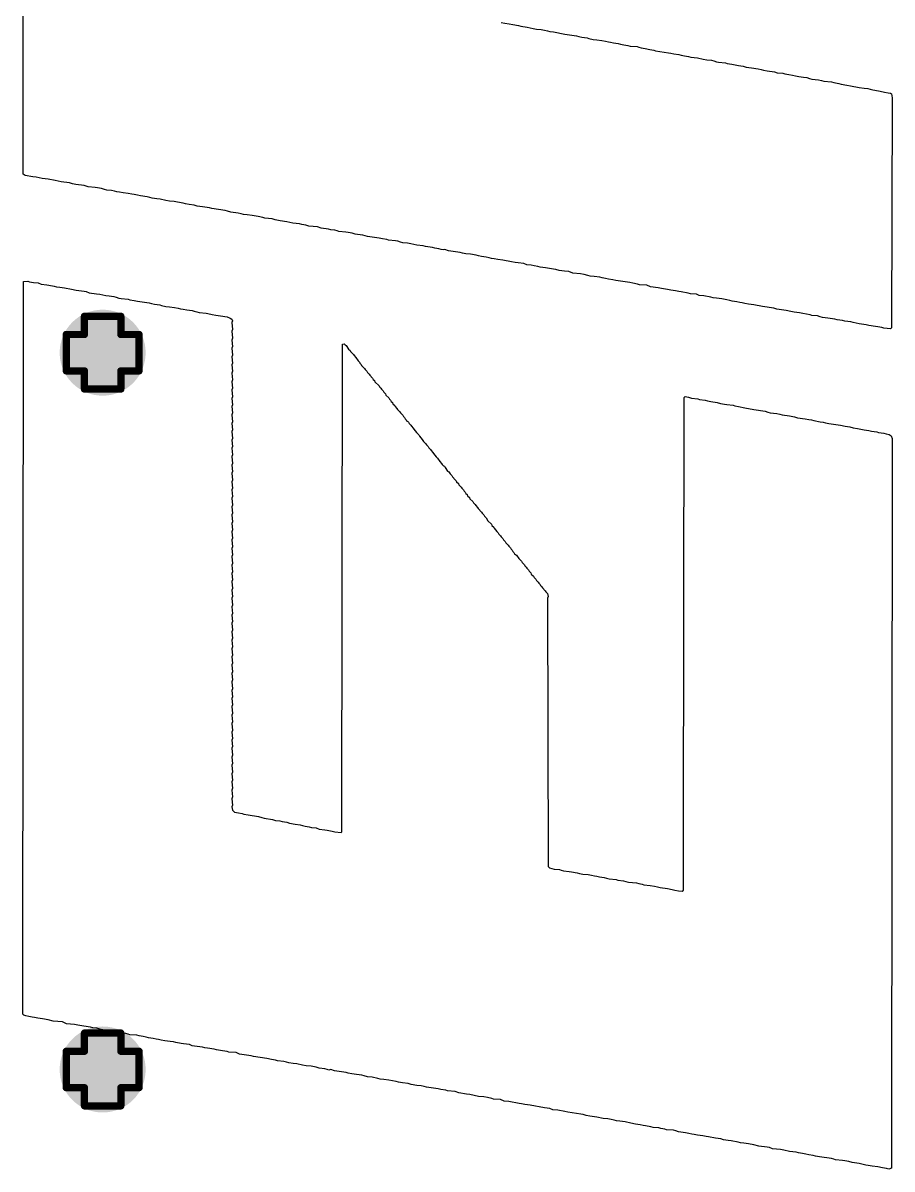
# Model space of a CAD drawing. Header units: inches. Extents: x -0.1 to 10.2, y 0 to 6.5.
# Drawn here: x 0.482 to 0.7208, y 0.4648 to 0.7795 of the extents above; entities that cross this region are included whole.
import ezdxf

# ---------------------------------------------------------------- set-up
doc = ezdxf.new("R2010")
doc.units = ezdxf.units.IN
doc.header["$MEASUREMENT"] = 0
for name, color, linetype in [('Bottom Layer', 5, 'Continuous'), ('Drill Drawing', 1, 'Continuous'), ('Top Layer', 1, 'Continuous'), ('Top Overlay', 2, 'Continuous'), ('Via Holes', 16, 'Continuous')]:
    doc.layers.add(name, color=color, linetype=linetype)

msp = doc.modelspace()

# ---------------------------------------------------------------- hatches: boundary and pattern name
at = {"layer": 'Bottom Layer'}
h = msp.add_hatch(color=5, dxfattribs=at)
edge = h.paths.add_edge_path()
edge.add_arc((0.50394, 0.68898), 0.01181, 0, 360)
h = msp.add_hatch(color=5, dxfattribs=at)
edge = h.paths.add_edge_path()
edge.add_arc((0.50394, 0.49213), 0.01181, 0, 360)
at = {"layer": 'Top Layer'}
h = msp.add_hatch(color=1, dxfattribs=at)
edge = h.paths.add_edge_path()
edge.add_arc((0.50394, 0.68898), 0.01181, 0, 360)
h = msp.add_hatch(color=1, dxfattribs=at)
edge = h.paths.add_edge_path()
edge.add_arc((0.50394, 0.49213), 0.01181, 0, 360)
at = {"layer": 'Via Holes'}
h = msp.add_hatch(color=7, dxfattribs=at)
edge = h.paths.add_edge_path()
edge.add_arc((0.50394, 0.68898), 0.00591, 0, 360)
h = msp.add_hatch(color=7, dxfattribs=at)
edge = h.paths.add_edge_path()
edge.add_arc((0.50394, 0.49213), 0.00591, 0, 360)

# ---------------------------------------------------------------- linework, layer by layer
at = {"layer": 'Drill Drawing'}
for points in [[(0.49894, 0.69398, 0.002, 0.002, 0), (0.49894, 0.69898, 0.002, 0.002, 0)], [(0.49894, 0.69898, 0.002, 0.002, 0), (0.50894, 0.69898, 0.002, 0.002, 0)], [(0.50894, 0.69398, 0.002, 0.002, 0), (0.50894, 0.69898, 0.002, 0.002, 0)], [(0.49394, 0.68398, 0.002, 0.002, 0), (0.49394, 0.69398, 0.002, 0.002, 0)], [(0.49394, 0.69398, 0.002, 0.002, 0), (0.49894, 0.69398, 0.002, 0.002, 0)], [(0.50894, 0.69398, 0.002, 0.002, 0), (0.51394, 0.69398, 0.002, 0.002, 0)], [(0.51394, 0.68398, 0.002, 0.002, 0), (0.51394, 0.69398, 0.002, 0.002, 0)], [(0.49394, 0.68398, 0.002, 0.002, 0), (0.49894, 0.68398, 0.002, 0.002, 0)], [(0.49894, 0.67898, 0.002, 0.002, 0), (0.49894, 0.68398, 0.002, 0.002, 0)], [(0.50894, 0.68398, 0.002, 0.002, 0), (0.51394, 0.68398, 0.002, 0.002, 0)], [(0.50894, 0.67898, 0.002, 0.002, 0), (0.50894, 0.68398, 0.002, 0.002, 0)], [(0.49894, 0.67898, 0.002, 0.002, 0), (0.50894, 0.67898, 0.002, 0.002, 0)], [(0.49894, 0.49713, 0.002, 0.002, 0), (0.49894, 0.50213, 0.002, 0.002, 0)], [(0.49894, 0.50213, 0.002, 0.002, 0), (0.50894, 0.50213, 0.002, 0.002, 0)], [(0.50894, 0.49713, 0.002, 0.002, 0), (0.50894, 0.50213, 0.002, 0.002, 0)], [(0.49394, 0.48713, 0.002, 0.002, 0), (0.49394, 0.49713, 0.002, 0.002, 0)], [(0.49394, 0.49713, 0.002, 0.002, 0), (0.49894, 0.49713, 0.002, 0.002, 0)], [(0.50894, 0.49713, 0.002, 0.002, 0), (0.51394, 0.49713, 0.002, 0.002, 0)], [(0.51394, 0.48713, 0.002, 0.002, 0), (0.51394, 0.49713, 0.002, 0.002, 0)], [(0.49394, 0.48713, 0.002, 0.002, 0), (0.49894, 0.48713, 0.002, 0.002, 0)], [(0.49894, 0.48213, 0.002, 0.002, 0), (0.49894, 0.48713, 0.002, 0.002, 0)], [(0.50894, 0.48713, 0.002, 0.002, 0), (0.51394, 0.48713, 0.002, 0.002, 0)], [(0.50894, 0.48213, 0.002, 0.002, 0), (0.50894, 0.48713, 0.002, 0.002, 0)], [(0.49894, 0.48213, 0.002, 0.002, 0), (0.50894, 0.48213, 0.002, 0.002, 0)]]:
    msp.add_lwpolyline(points, format="xyseb", dxfattribs=at)
for points in [[(0.49844, 0.69898, 0.001, 0.001, 1), (0.49944, 0.69898, 0.001, 0.001, 1)], [(0.49844, 0.69898, 0.001, 0.001, 1), (0.49944, 0.69898, 0.001, 0.001, 1)], [(0.50844, 0.69898, 0.001, 0.001, 1), (0.50944, 0.69898, 0.001, 0.001, 1)], [(0.50844, 0.69898, 0.001, 0.001, 1), (0.50944, 0.69898, 0.001, 0.001, 1)], [(0.49344, 0.69398, 0.001, 0.001, 1), (0.49444, 0.69398, 0.001, 0.001, 1)], [(0.49344, 0.69398, 0.001, 0.001, 1), (0.49444, 0.69398, 0.001, 0.001, 1)], [(0.49844, 0.69398, 0.001, 0.001, 1), (0.49944, 0.69398, 0.001, 0.001, 1)], [(0.49844, 0.69398, 0.001, 0.001, 1), (0.49944, 0.69398, 0.001, 0.001, 1)], [(0.50844, 0.69398, 0.001, 0.001, 1), (0.50944, 0.69398, 0.001, 0.001, 1)], [(0.50844, 0.69398, 0.001, 0.001, 1), (0.50944, 0.69398, 0.001, 0.001, 1)], [(0.51344, 0.69398, 0.001, 0.001, 1), (0.51444, 0.69398, 0.001, 0.001, 1)], [(0.51344, 0.69398, 0.001, 0.001, 1), (0.51444, 0.69398, 0.001, 0.001, 1)], [(0.49344, 0.68398, 0.001, 0.001, 1), (0.49444, 0.68398, 0.001, 0.001, 1)], [(0.49344, 0.68398, 0.001, 0.001, 1), (0.49444, 0.68398, 0.001, 0.001, 1)], [(0.49844, 0.68398, 0.001, 0.001, 1), (0.49944, 0.68398, 0.001, 0.001, 1)], [(0.49844, 0.68398, 0.001, 0.001, 1), (0.49944, 0.68398, 0.001, 0.001, 1)], [(0.50844, 0.68398, 0.001, 0.001, 1), (0.50944, 0.68398, 0.001, 0.001, 1)], [(0.50844, 0.68398, 0.001, 0.001, 1), (0.50944, 0.68398, 0.001, 0.001, 1)], [(0.51344, 0.68398, 0.001, 0.001, 1), (0.51444, 0.68398, 0.001, 0.001, 1)], [(0.51344, 0.68398, 0.001, 0.001, 1), (0.51444, 0.68398, 0.001, 0.001, 1)], [(0.49844, 0.67898, 0.001, 0.001, 1), (0.49944, 0.67898, 0.001, 0.001, 1)], [(0.49844, 0.67898, 0.001, 0.001, 1), (0.49944, 0.67898, 0.001, 0.001, 1)], [(0.50844, 0.67898, 0.001, 0.001, 1), (0.50944, 0.67898, 0.001, 0.001, 1)], [(0.50844, 0.67898, 0.001, 0.001, 1), (0.50944, 0.67898, 0.001, 0.001, 1)], [(0.49844, 0.50213, 0.001, 0.001, 1), (0.49944, 0.50213, 0.001, 0.001, 1)], [(0.49844, 0.50213, 0.001, 0.001, 1), (0.49944, 0.50213, 0.001, 0.001, 1)], [(0.50844, 0.50213, 0.001, 0.001, 1), (0.50944, 0.50213, 0.001, 0.001, 1)], [(0.50844, 0.50213, 0.001, 0.001, 1), (0.50944, 0.50213, 0.001, 0.001, 1)], [(0.49344, 0.49713, 0.001, 0.001, 1), (0.49444, 0.49713, 0.001, 0.001, 1)], [(0.49344, 0.49713, 0.001, 0.001, 1), (0.49444, 0.49713, 0.001, 0.001, 1)], [(0.49844, 0.49713, 0.001, 0.001, 1), (0.49944, 0.49713, 0.001, 0.001, 1)], [(0.49844, 0.49713, 0.001, 0.001, 1), (0.49944, 0.49713, 0.001, 0.001, 1)], [(0.50844, 0.49713, 0.001, 0.001, 1), (0.50944, 0.49713, 0.001, 0.001, 1)], [(0.50844, 0.49713, 0.001, 0.001, 1), (0.50944, 0.49713, 0.001, 0.001, 1)], [(0.51344, 0.49713, 0.001, 0.001, 1), (0.51444, 0.49713, 0.001, 0.001, 1)], [(0.51344, 0.49713, 0.001, 0.001, 1), (0.51444, 0.49713, 0.001, 0.001, 1)], [(0.49344, 0.48713, 0.001, 0.001, 1), (0.49444, 0.48713, 0.001, 0.001, 1)], [(0.49344, 0.48713, 0.001, 0.001, 1), (0.49444, 0.48713, 0.001, 0.001, 1)], [(0.49844, 0.48713, 0.001, 0.001, 1), (0.49944, 0.48713, 0.001, 0.001, 1)], [(0.49844, 0.48713, 0.001, 0.001, 1), (0.49944, 0.48713, 0.001, 0.001, 1)], [(0.50844, 0.48713, 0.001, 0.001, 1), (0.50944, 0.48713, 0.001, 0.001, 1)], [(0.50844, 0.48713, 0.001, 0.001, 1), (0.50944, 0.48713, 0.001, 0.001, 1)], [(0.51344, 0.48713, 0.001, 0.001, 1), (0.51444, 0.48713, 0.001, 0.001, 1)], [(0.51344, 0.48713, 0.001, 0.001, 1), (0.51444, 0.48713, 0.001, 0.001, 1)], [(0.49844, 0.48213, 0.001, 0.001, 1), (0.49944, 0.48213, 0.001, 0.001, 1)], [(0.49844, 0.48213, 0.001, 0.001, 1), (0.49944, 0.48213, 0.001, 0.001, 1)], [(0.50844, 0.48213, 0.001, 0.001, 1), (0.50944, 0.48213, 0.001, 0.001, 1)], [(0.50844, 0.48213, 0.001, 0.001, 1), (0.50944, 0.48213, 0.001, 0.001, 1)]]:
    msp.add_lwpolyline(points, format="xyseb", close=True, dxfattribs=at)
at = {"layer": 'Top Overlay'}
for p, q in [((0.48212, 0.73803), (0.48204, 0.803)), ((0.61341, 0.77962), (0.61437, 0.77946)), ((0.61437, 0.77946), (0.61564, 0.7793)), ((0.61564, 0.7793), (0.61659, 0.77914)), ((0.61659, 0.77914), (0.61819, 0.77882)), ((0.61819, 0.77882), (0.61882, 0.77866)), ((0.61882, 0.77866), (0.62057, 0.77835)), ((0.62057, 0.77835), (0.62216, 0.77803)), ((0.62216, 0.77803), (0.62312, 0.77787)), ((0.62312, 0.77787), (0.62439, 0.77771)), ((0.62439, 0.77771), (0.62534, 0.77755)), ((0.62534, 0.77755), (0.62614, 0.77739)), ((0.62614, 0.77739), (0.62677, 0.77723)), ((0.62677, 0.77723), (0.62773, 0.77707)), ((0.62773, 0.77707), (0.63091, 0.77644)), ((0.63091, 0.77644), (0.63409, 0.77596)), ((0.63409, 0.77596), (0.63473, 0.7758)), ((0.63473, 0.7758), (0.63552, 0.77564)), ((0.63552, 0.77564), (0.63703, 0.7754)), ((0.63703, 0.7754), (0.63751, 0.77525)), ((0.63751, 0.77525), (0.6387, 0.77501)), ((0.6387, 0.77501), (0.63966, 0.77485)), ((0.63966, 0.77485), (0.64109, 0.77469)), ((0.64109, 0.77469), (0.64204, 0.77453)), ((0.64204, 0.77453), (0.64284, 0.77437)), ((0.64284, 0.77437), (0.64347, 0.77421)), ((0.64347, 0.77421), (0.64427, 0.77405)), ((0.64427, 0.77405), (0.64554, 0.77389)), ((0.64554, 0.77389), (0.64618, 0.77373)), ((0.64618, 0.77373), (0.64705, 0.7735)), ((0.64705, 0.7735), (0.64817, 0.77334)), ((0.64817, 0.77334), (0.6488, 0.77318)), ((0.6488, 0.77318), (0.65071, 0.77302)), ((0.65071, 0.77302), (0.65119, 0.77286)), ((0.65119, 0.77286), (0.65182, 0.7727)), ((0.65182, 0.7727), (0.65294, 0.77254)), ((0.65294, 0.77254), (0.65421, 0.77222)), ((0.65421, 0.77222), (0.65532, 0.77206)), ((0.65532, 0.77206), (0.6558, 0.77191)), ((0.6558, 0.77191), (0.65938, 0.77135)), ((0.65938, 0.77135), (0.66002, 0.77119)), ((0.66002, 0.77119), (0.66081, 0.77103)), ((0.66081, 0.77103), (0.66224, 0.77087)), ((0.66224, 0.77087), (0.66288, 0.77071)), ((0.66288, 0.77071), (0.66375, 0.77047)), ((0.66375, 0.77047), (0.66487, 0.77031)), ((0.66487, 0.77031), (0.6655, 0.77016)), ((0.6655, 0.77016), (0.66733, 0.76992)), ((0.66733, 0.76992), (0.66892, 0.7696)), ((0.66892, 0.7696), (0.66988, 0.76944)), ((0.66988, 0.76944), (0.67115, 0.76928)), ((0.67115, 0.76928), (0.67179, 0.76912)), ((0.67179, 0.76912), (0.6725, 0.76888)), ((0.6725, 0.76888), (0.67314, 0.76872)), ((0.67314, 0.76872), (0.67505, 0.76857)), ((0.67505, 0.76857), (0.67552, 0.76841)), ((0.67552, 0.76841), (0.67672, 0.76817)), ((0.67672, 0.76817), (0.67862, 0.76785)), ((0.67862, 0.76785), (0.6799, 0.76769)), ((0.6799, 0.76769), (0.68069, 0.76737)), ((0.68069, 0.76737), (0.68212, 0.76721)), ((0.68212, 0.76721), (0.68403, 0.7669)), ((0.68403, 0.7669), (0.68483, 0.76674)), ((0.68483, 0.76674), (0.68546, 0.76658)), ((0.68546, 0.76658), (0.68642, 0.76642)), ((0.68642, 0.76642), (0.68849, 0.7661)), ((0.68849, 0.7661), (0.6892, 0.76586)), ((0.6892, 0.76586), (0.69079, 0.7657)), ((0.69079, 0.7657), (0.69127, 0.76554)), ((0.69127, 0.76554), (0.69238, 0.76538)), ((0.69238, 0.76538), (0.69342, 0.76515)), ((0.69342, 0.76515), (0.69421, 0.76499)), ((0.69421, 0.76499), (0.69517, 0.76483)), ((0.69517, 0.76483), (0.69644, 0.76467)), ((0.69644, 0.76467), (0.69739, 0.76451)), ((0.69739, 0.76451), (0.69811, 0.76427)), ((0.69811, 0.76427), (0.69874, 0.76411)), ((0.69874, 0.76411), (0.70057, 0.76387)), ((0.70057, 0.76387), (0.70137, 0.76371)), ((0.70137, 0.76371), (0.702, 0.76356)), ((0.702, 0.76356), (0.70415, 0.76332)), ((0.70415, 0.76332), (0.70479, 0.76316)), ((0.70479, 0.76316), (0.70614, 0.76292)), ((0.70614, 0.76292), (0.70678, 0.76276)), ((0.70678, 0.76276), (0.70837, 0.76244)), ((0.70837, 0.76244), (0.70932, 0.76228)), ((0.70932, 0.76228), (0.71171, 0.76181)), ((0.71171, 0.76181), (0.71314, 0.76165)), ((0.71314, 0.76165), (0.71409, 0.76149)), ((0.71409, 0.76149), (0.71473, 0.76133)), ((0.71473, 0.76133), (0.71552, 0.76117)), ((0.71552, 0.76117), (0.71704, 0.76093)), ((0.71704, 0.76093), (0.71751, 0.76077)), ((0.71751, 0.76077), (0.71871, 0.76053)), ((0.71871, 0.76053), (0.71966, 0.76037)), ((0.71966, 0.76037), (0.7203, 0.76022)), ((0.7203, 0.76022), (0.72061, 0.76006)), ((0.72061, 0.76006), (0.72077, 0.75894)), ((0.72077, 0.75894), (0.72061, 0.6958)), ((0.48267, 0.73763), (0.48212, 0.73803)), ((0.48474, 0.73731), (0.48267, 0.73763)), ((0.4857, 0.73715), (0.48474, 0.73731)), ((0.48729, 0.73683), (0.4857, 0.73715)), ((0.48896, 0.7366), (0.48729, 0.73683)), ((0.49086, 0.73628), (0.48896, 0.7366)), ((0.49174, 0.73604), (0.49086, 0.73628)), ((0.49254, 0.73588), (0.49174, 0.73604)), ((0.49484, 0.73564), (0.49254, 0.73588)), ((0.49564, 0.73532), (0.49484, 0.73564)), ((0.49659, 0.73516), (0.49564, 0.73532)), ((0.49882, 0.73485), (0.49659, 0.73516)), ((0.49945, 0.73469), (0.49882, 0.73485)), ((0.49993, 0.73453), (0.49945, 0.73469)), ((0.50184, 0.73437), (0.49993, 0.73453)), ((0.50248, 0.73421), (0.50184, 0.73437)), ((0.50359, 0.73405), (0.50248, 0.73421)), ((0.50446, 0.73381), (0.50359, 0.73405)), ((0.5051, 0.73365), (0.50446, 0.73381)), ((0.50637, 0.73349), (0.5051, 0.73365)), ((0.50717, 0.73334), (0.50637, 0.73349)), ((0.5078, 0.73318), (0.50717, 0.73334)), ((0.5086, 0.73302), (0.5078, 0.73318)), ((0.50955, 0.73286), (0.5086, 0.73302)), ((0.51098, 0.7327), (0.50955, 0.73286)), ((0.51194, 0.73254), (0.51098, 0.7327)), ((0.51258, 0.73238), (0.51194, 0.73254)), ((0.51353, 0.73222), (0.51258, 0.73238)), ((0.51433, 0.73206), (0.51353, 0.73222)), ((0.51615, 0.73182), (0.51433, 0.73206)), ((0.51687, 0.73159), (0.51615, 0.73182)), ((0.51751, 0.73143), (0.51687, 0.73159)), ((0.51878, 0.73127), (0.51751, 0.73143)), ((0.51973, 0.73111), (0.51878, 0.73127)), ((0.52132, 0.73079), (0.51973, 0.73111)), ((0.52228, 0.73063), (0.52132, 0.73079)), ((0.52355, 0.73047), (0.52228, 0.73063)), ((0.5245, 0.73031), (0.52355, 0.73047)), ((0.52609, 0.73), (0.5245, 0.73031)), ((0.52673, 0.72984), (0.52609, 0.73)), ((0.52769, 0.72968), (0.52673, 0.72984)), ((0.52912, 0.72952), (0.52769, 0.72968)), ((0.52991, 0.7292), (0.52912, 0.72952)), ((0.53134, 0.72904), (0.52991, 0.7292)), ((0.53325, 0.72872), (0.53134, 0.72904)), ((0.53389, 0.72856), (0.53325, 0.72872)), ((0.53763, 0.72801), (0.53389, 0.72856)), ((0.53826, 0.72785), (0.53763, 0.72801)), ((0.53914, 0.72761), (0.53826, 0.72785)), ((0.5412, 0.72729), (0.53914, 0.72761)), ((0.542, 0.72713), (0.5412, 0.72729)), ((0.54264, 0.72697), (0.542, 0.72713)), ((0.54359, 0.72681), (0.54264, 0.72697)), ((0.54502, 0.72666), (0.54359, 0.72681)), ((0.54661, 0.72634), (0.54502, 0.72666)), ((0.54796, 0.7261), (0.54661, 0.72634)), ((0.54844, 0.72594), (0.54796, 0.7261)), ((0.55051, 0.72578), (0.54844, 0.72594)), ((0.5513, 0.72546), (0.55051, 0.72578)), ((0.55266, 0.72522), (0.5513, 0.72546)), ((0.55456, 0.72491), (0.55266, 0.72522)), ((0.55616, 0.72459), (0.55456, 0.72491)), ((0.55798, 0.72435), (0.55616, 0.72459)), ((0.55862, 0.72419), (0.55798, 0.72435)), ((0.55973, 0.72403), (0.55862, 0.72419)), ((0.56053, 0.72371), (0.55973, 0.72403)), ((0.56292, 0.72355), (0.56053, 0.72371)), ((0.56395, 0.72316), (0.56292, 0.72355)), ((0.56594, 0.72292), (0.56395, 0.72316)), ((0.56657, 0.72276), (0.56594, 0.72292)), ((0.56769, 0.7226), (0.56657, 0.72276)), ((0.56832, 0.72244), (0.56769, 0.7226)), ((0.5688, 0.72228), (0.56832, 0.72244)), ((0.57071, 0.72212), (0.5688, 0.72228)), ((0.57134, 0.72196), (0.57071, 0.72212)), ((0.57246, 0.7218), (0.57134, 0.72196)), ((0.57333, 0.72157), (0.57246, 0.7218)), ((0.57397, 0.72141), (0.57333, 0.72157)), ((0.5754, 0.72125), (0.57397, 0.72141)), ((0.57667, 0.72093), (0.5754, 0.72125)), ((0.57858, 0.72061), (0.57667, 0.72093)), ((0.57985, 0.72045), (0.57858, 0.72061)), ((0.58081, 0.72029), (0.57985, 0.72045)), ((0.582, 0.72005), (0.58081, 0.72029)), ((0.58248, 0.7199), (0.582, 0.72005)), ((0.58439, 0.71974), (0.58248, 0.7199)), ((0.58502, 0.71958), (0.58439, 0.71974)), ((0.58574, 0.71934), (0.58502, 0.71958)), ((0.58637, 0.71918), (0.58574, 0.71934)), ((0.58765, 0.71902), (0.58637, 0.71918)), ((0.5886, 0.71886), (0.58765, 0.71902)), ((0.59019, 0.71854), (0.5886, 0.71886)), ((0.59202, 0.71831), (0.59019, 0.71854)), ((0.59266, 0.71815), (0.59202, 0.71831)), ((0.59457, 0.71783), (0.59266, 0.71815)), ((0.5952, 0.71767), (0.59457, 0.71783)), ((0.59632, 0.71751), (0.5952, 0.71767)), ((0.59695, 0.71735), (0.59632, 0.71751)), ((0.59743, 0.71719), (0.59695, 0.71735)), ((0.59791, 0.71735), (0.59743, 0.71719)), ((0.59894, 0.71695), (0.59791, 0.71735)), ((0.60021, 0.71679), (0.59894, 0.71695)), ((0.60212, 0.71648), (0.60021, 0.71679)), ((0.60276, 0.71632), (0.60212, 0.71648)), ((0.60371, 0.71616), (0.60276, 0.71632)), ((0.60498, 0.716), (0.60371, 0.71616)), ((0.60649, 0.71576), (0.60498, 0.716)), ((0.60713, 0.7156), (0.60649, 0.71576)), ((0.60801, 0.71536), (0.60713, 0.7156)), ((0.60928, 0.7152), (0.60801, 0.71536)), ((0.61007, 0.71504), (0.60928, 0.7152)), ((0.61071, 0.71489), (0.61007, 0.71504)), ((0.6115, 0.71473), (0.61071, 0.71489)), ((0.61246, 0.71457), (0.6115, 0.71473)), ((0.61389, 0.71441), (0.61246, 0.71457)), ((0.61628, 0.71393), (0.61389, 0.71441)), ((0.61723, 0.71377), (0.61628, 0.71393)), ((0.61803, 0.71361), (0.61723, 0.71377)), ((0.61962, 0.71345), (0.61803, 0.71361)), ((0.62041, 0.71314), (0.61962, 0.71345)), ((0.62168, 0.71298), (0.62041, 0.71314)), ((0.62248, 0.71282), (0.62168, 0.71298)), ((0.62343, 0.71266), (0.62248, 0.71282)), ((0.62407, 0.7125), (0.62343, 0.71266)), ((0.62558, 0.71226), (0.62407, 0.7125)), ((0.62781, 0.71194), (0.62558, 0.71226)), ((0.62844, 0.71178), (0.62781, 0.71194)), ((0.62932, 0.71155), (0.62844, 0.71178)), ((0.63075, 0.71139), (0.62932, 0.71155)), ((0.63202, 0.71123), (0.63075, 0.71139)), ((0.48204, 0.50732), (0.4822, 0.70852)), ((0.4822, 0.70852), (0.48339, 0.7086)), ((0.48339, 0.7086), (0.48387, 0.70844)), ((0.48387, 0.70844), (0.48498, 0.70829)), ((0.48498, 0.70829), (0.48625, 0.70813)), ((0.63306, 0.71083), (0.63202, 0.71123)), ((0.6352, 0.71059), (0.63306, 0.71083)), ((0.63616, 0.71043), (0.6352, 0.71059)), ((0.63719, 0.71019), (0.63616, 0.71043)), ((0.63783, 0.71003), (0.63719, 0.71019)), ((0.63894, 0.70988), (0.63783, 0.71003)), ((0.64053, 0.70972), (0.63894, 0.70988)), ((0.64117, 0.70956), (0.64053, 0.70972)), ((0.64204, 0.70932), (0.64117, 0.70956)), ((0.64284, 0.70916), (0.64204, 0.70932)), ((0.64411, 0.709), (0.64284, 0.70916)), ((0.64491, 0.70884), (0.64411, 0.709)), ((0.64554, 0.70868), (0.64491, 0.70884)), ((0.64872, 0.70821), (0.64554, 0.70868)), ((0.48625, 0.70813), (0.48705, 0.70781)), ((0.48705, 0.70781), (0.48864, 0.70765)), ((0.48864, 0.70765), (0.48912, 0.70749)), ((0.48912, 0.70749), (0.49063, 0.70725)), ((0.49063, 0.70725), (0.49126, 0.70709)), ((0.49126, 0.70709), (0.49222, 0.70693)), ((0.49222, 0.70693), (0.49349, 0.70677)), ((0.49349, 0.70677), (0.4954, 0.70646)), ((0.4954, 0.70646), (0.49667, 0.70614)), ((0.49667, 0.70614), (0.49882, 0.7059)), ((0.49882, 0.7059), (0.49945, 0.70574)), ((0.49945, 0.70574), (0.50025, 0.70542)), ((0.50025, 0.70542), (0.50224, 0.70518)), ((0.50224, 0.70518), (0.50319, 0.70502)), ((0.64952, 0.70805), (0.64872, 0.70821)), ((0.65087, 0.70781), (0.64952, 0.70805)), ((0.65135, 0.70765), (0.65087, 0.70781)), ((0.65341, 0.70749), (0.65135, 0.70765)), ((0.65445, 0.70709), (0.65341, 0.70749)), ((0.65652, 0.70677), (0.65445, 0.70709)), ((0.65747, 0.70661), (0.65652, 0.70677)), ((0.65906, 0.7063), (0.65747, 0.70661)), ((0.66002, 0.70614), (0.65906, 0.7063)), ((0.66129, 0.70598), (0.66002, 0.70614)), ((0.66224, 0.70582), (0.66129, 0.70598)), ((0.66288, 0.70566), (0.66224, 0.70582)), ((0.66479, 0.70534), (0.66288, 0.70566)), ((0.66542, 0.70518), (0.66479, 0.70534)), ((0.66701, 0.70502), (0.66542, 0.70518)), ((0.50319, 0.70502), (0.50478, 0.70471)), ((0.50478, 0.70471), (0.50574, 0.70455)), ((0.50574, 0.70455), (0.50701, 0.70439)), ((0.50701, 0.70439), (0.50764, 0.70423)), ((0.50764, 0.70423), (0.50836, 0.70399)), ((0.50836, 0.70399), (0.509, 0.70383)), ((0.509, 0.70383), (0.51091, 0.70367)), ((0.51091, 0.70367), (0.51138, 0.70351)), ((0.51138, 0.70351), (0.51258, 0.70327)), ((0.51258, 0.70327), (0.51353, 0.70312)), ((0.51353, 0.70312), (0.5148, 0.70296)), ((0.5148, 0.70296), (0.51671, 0.70264)), ((0.51671, 0.70264), (0.51735, 0.70248)), ((0.51735, 0.70248), (0.51814, 0.70232)), ((0.51814, 0.70232), (0.51965, 0.70208)), ((0.51965, 0.70208), (0.52013, 0.70192)), ((0.52013, 0.70192), (0.52132, 0.70168)), ((0.66781, 0.70471), (0.66701, 0.70502)), ((0.66908, 0.70455), (0.66781, 0.70471)), ((0.67099, 0.70423), (0.66908, 0.70455)), ((0.67163, 0.70407), (0.67099, 0.70423)), ((0.67258, 0.70391), (0.67163, 0.70407)), ((0.67401, 0.70375), (0.67258, 0.70391)), ((0.67536, 0.70351), (0.67401, 0.70375)), ((0.67624, 0.70327), (0.67536, 0.70351)), ((0.67687, 0.70312), (0.67624, 0.70327)), ((0.67815, 0.70296), (0.67687, 0.70312)), ((0.67894, 0.7028), (0.67815, 0.70296)), ((0.67958, 0.70264), (0.67894, 0.7028)), ((0.68037, 0.70248), (0.67958, 0.70264)), ((0.68133, 0.70232), (0.68037, 0.70248)), ((0.68276, 0.70216), (0.68133, 0.70232)), ((0.68515, 0.70168), (0.68276, 0.70216)), ((0.52132, 0.70168), (0.52228, 0.70153)), ((0.52228, 0.70153), (0.52371, 0.70137)), ((0.52371, 0.70137), (0.52466, 0.70121)), ((0.52466, 0.70121), (0.5253, 0.70105)), ((0.5253, 0.70105), (0.52609, 0.70089)), ((0.52609, 0.70089), (0.52705, 0.70073)), ((0.52705, 0.70073), (0.52848, 0.70057)), ((0.52848, 0.70057), (0.52912, 0.70041)), ((0.52912, 0.70041), (0.52983, 0.70017)), ((0.52983, 0.70017), (0.53047, 0.70001)), ((0.53047, 0.70001), (0.53238, 0.69986)), ((0.53238, 0.69986), (0.53285, 0.6997)), ((0.53285, 0.6997), (0.53405, 0.69946)), ((0.53405, 0.69946), (0.535, 0.6993)), ((0.535, 0.6993), (0.53627, 0.69914)), ((0.53627, 0.69914), (0.53818, 0.69882)), ((0.53818, 0.69882), (0.53898, 0.6985)), ((0.68833, 0.70121), (0.68515, 0.70168)), ((0.68912, 0.70089), (0.68833, 0.70121)), ((0.69167, 0.70057), (0.68912, 0.70089)), ((0.69294, 0.70025), (0.69167, 0.70057)), ((0.69389, 0.70009), (0.69294, 0.70025)), ((0.69532, 0.69993), (0.69389, 0.70009)), ((0.69628, 0.69978), (0.69532, 0.69993)), ((0.69827, 0.69938), (0.69628, 0.69978)), ((0.69874, 0.69922), (0.69827, 0.69938)), ((0.70033, 0.69906), (0.69874, 0.69922)), ((0.70105, 0.69882), (0.70033, 0.69906)), ((0.70169, 0.69866), (0.70105, 0.69882)), ((0.53898, 0.6985), (0.53946, 0.69819)), ((0.53946, 0.69819), (0.53961, 0.69771)), ((0.53961, 0.69771), (0.53946, 0.69723)), ((0.53946, 0.69723), (0.53961, 0.69532)), ((0.70312, 0.6985), (0.70169, 0.69866)), ((0.70503, 0.69819), (0.70312, 0.6985)), ((0.70566, 0.69803), (0.70503, 0.69819)), ((0.70717, 0.69779), (0.70566, 0.69803)), ((0.70781, 0.69763), (0.70717, 0.69779)), ((0.7094, 0.69747), (0.70781, 0.69763)), ((0.71004, 0.69731), (0.7094, 0.69747)), ((0.71091, 0.69707), (0.71004, 0.69731)), ((0.71171, 0.69691), (0.71091, 0.69707)), ((0.71298, 0.69675), (0.71171, 0.69691)), ((0.71362, 0.69659), (0.71298, 0.69675)), ((0.71441, 0.69644), (0.71362, 0.69659)), ((0.71624, 0.6962), (0.71441, 0.69644)), ((0.71688, 0.69604), (0.71624, 0.6962)), ((0.71799, 0.69588), (0.71688, 0.69604)), ((0.71847, 0.69572), (0.71799, 0.69588)), ((0.72038, 0.69556), (0.71847, 0.69572)), ((0.72061, 0.6958), (0.72038, 0.69556)), ((0.53961, 0.69532), (0.53946, 0.69485)), ((0.53946, 0.69485), (0.53961, 0.69294)), ((0.53961, 0.69294), (0.53946, 0.69246)), ((0.53946, 0.69246), (0.53961, 0.69071)), ((0.53961, 0.69071), (0.53946, 0.69023)), ((0.53946, 0.69023), (0.53961, 0.68832)), ((0.56967, 0.55743), (0.56983, 0.69135)), ((0.56983, 0.69135), (0.57023, 0.69143)), ((0.57023, 0.69143), (0.57055, 0.69111)), ((0.57055, 0.69111), (0.57087, 0.69095)), ((0.57087, 0.69095), (0.5715, 0.68999)), ((0.5715, 0.68999), (0.5719, 0.6896)), ((0.5719, 0.6896), (0.57206, 0.68928)), ((0.53961, 0.68832), (0.53946, 0.68785)), ((0.53946, 0.68785), (0.53961, 0.6861)), ((0.57206, 0.68928), (0.57286, 0.68848)), ((0.57286, 0.68848), (0.57301, 0.68817)), ((0.57301, 0.68817), (0.57349, 0.68769)), ((0.57349, 0.68769), (0.57365, 0.68737)), ((0.57365, 0.68737), (0.57397, 0.68705)), ((0.57397, 0.68705), (0.57413, 0.68673)), ((0.57413, 0.68673), (0.57445, 0.68642)), ((0.57445, 0.68642), (0.57461, 0.6861)), ((0.53961, 0.6861), (0.53946, 0.68562)), ((0.53946, 0.68562), (0.53961, 0.68387)), ((0.53961, 0.68387), (0.53946, 0.68339)), ((0.53946, 0.68339), (0.53961, 0.68149)), ((0.57461, 0.6861), (0.57492, 0.68578)), ((0.57492, 0.68578), (0.57508, 0.68546)), ((0.57508, 0.68546), (0.57588, 0.68467)), ((0.57588, 0.68467), (0.57604, 0.68435)), ((0.57604, 0.68435), (0.57651, 0.68387)), ((0.57651, 0.68387), (0.57667, 0.68355)), ((0.57667, 0.68355), (0.57715, 0.68308)), ((0.57715, 0.68308), (0.57731, 0.68276)), ((0.53961, 0.68149), (0.53946, 0.68101)), ((0.53946, 0.68101), (0.53961, 0.67926)), ((0.57731, 0.68276), (0.5781, 0.68196)), ((0.5781, 0.68196), (0.57826, 0.68164)), ((0.57826, 0.68164), (0.57858, 0.68133)), ((0.57858, 0.68133), (0.57874, 0.68101)), ((0.57874, 0.68101), (0.57985, 0.67989)), ((0.57985, 0.67989), (0.58001, 0.67958)), ((0.53961, 0.67926), (0.53946, 0.67878)), ((0.53946, 0.67878), (0.53961, 0.67687)), ((0.53961, 0.67687), (0.53946, 0.6764)), ((0.58001, 0.67958), (0.58033, 0.67926)), ((0.58033, 0.67926), (0.58049, 0.67894)), ((0.58049, 0.67894), (0.58097, 0.67846)), ((0.58097, 0.67846), (0.58113, 0.67814)), ((0.58113, 0.67814), (0.5816, 0.67767)), ((0.5816, 0.67767), (0.58176, 0.67735)), ((0.58176, 0.67735), (0.58256, 0.67655)), ((0.66367, 0.67671), (0.66391, 0.67695)), ((0.66391, 0.67695), (0.66487, 0.67679)), ((0.66487, 0.67679), (0.66566, 0.67647)), ((0.53946, 0.6764), (0.53961, 0.67465)), ((0.53961, 0.67465), (0.53946, 0.67417)), ((0.53946, 0.67417), (0.53961, 0.67242)), ((0.58256, 0.67655), (0.58272, 0.67624)), ((0.58272, 0.67624), (0.58303, 0.67592)), ((0.58303, 0.67592), (0.58319, 0.6756)), ((0.58319, 0.6756), (0.58351, 0.67528)), ((0.58351, 0.67528), (0.58367, 0.67496)), ((0.58367, 0.67496), (0.58415, 0.67449)), ((0.58415, 0.67449), (0.58431, 0.67417)), ((0.58431, 0.67417), (0.58478, 0.67369)), ((0.58478, 0.67369), (0.58494, 0.67337)), ((0.66351, 0.55631), (0.66367, 0.67671)), ((0.66566, 0.67647), (0.66741, 0.67632)), ((0.66741, 0.67632), (0.66789, 0.67616)), ((0.66789, 0.67616), (0.6694, 0.67592)), ((0.6694, 0.67592), (0.67004, 0.67576)), ((0.67004, 0.67576), (0.67099, 0.6756)), ((0.67099, 0.6756), (0.67274, 0.67528)), ((0.67274, 0.67528), (0.67361, 0.67504)), ((0.67361, 0.67504), (0.67473, 0.67488)), ((0.67473, 0.67488), (0.67536, 0.67473)), ((0.67536, 0.67473), (0.67711, 0.67457)), ((0.67711, 0.67457), (0.67759, 0.67441)), ((0.67759, 0.67441), (0.67862, 0.67417)), ((0.67862, 0.67417), (0.68037, 0.67385)), ((0.68037, 0.67385), (0.68276, 0.67337)), ((0.53961, 0.67242), (0.53946, 0.67194)), ((0.53946, 0.67194), (0.53961, 0.67003)), ((0.58494, 0.67337), (0.58558, 0.67274)), ((0.58558, 0.67274), (0.58574, 0.67242)), ((0.58574, 0.67242), (0.58637, 0.67178)), ((0.58637, 0.67178), (0.58653, 0.67146)), ((0.58653, 0.67146), (0.58685, 0.67115)), ((0.58685, 0.67115), (0.58701, 0.67083)), ((0.58701, 0.67083), (0.58733, 0.67051)), ((0.58733, 0.67051), (0.58741, 0.67027)), ((0.68276, 0.67337), (0.68594, 0.6729)), ((0.68594, 0.6729), (0.68666, 0.67266)), ((0.68666, 0.67266), (0.68729, 0.6725)), ((0.68729, 0.6725), (0.68912, 0.67226)), ((0.68912, 0.67226), (0.68992, 0.6721)), ((0.68992, 0.6721), (0.69055, 0.67194)), ((0.69055, 0.67194), (0.69262, 0.67162)), ((0.69262, 0.67162), (0.69397, 0.67139)), ((0.69397, 0.67139), (0.69477, 0.67107)), ((0.69477, 0.67107), (0.69692, 0.67083)), ((0.69692, 0.67083), (0.69787, 0.67067)), ((0.69787, 0.67067), (0.69866, 0.67051)), ((0.69866, 0.67051), (0.6993, 0.67035)), ((0.53961, 0.67003), (0.53946, 0.66956)), ((0.53946, 0.66956), (0.53961, 0.66781)), ((0.53961, 0.66781), (0.53946, 0.66733)), ((0.53946, 0.66733), (0.53961, 0.66542)), ((0.58741, 0.67027), (0.58773, 0.67011)), ((0.58773, 0.67011), (0.58797, 0.66987)), ((0.58797, 0.66987), (0.58812, 0.66956)), ((0.58812, 0.66956), (0.5886, 0.66908)), ((0.5886, 0.66908), (0.58876, 0.66876)), ((0.58876, 0.66876), (0.58924, 0.66828)), ((0.58924, 0.66828), (0.5894, 0.66797)), ((0.5894, 0.66797), (0.59011, 0.66709)), ((0.6993, 0.67035), (0.70105, 0.67003)), ((0.70105, 0.67003), (0.70185, 0.66987)), ((0.70185, 0.66987), (0.70248, 0.66972)), ((0.70248, 0.66972), (0.70344, 0.66956)), ((0.70344, 0.66956), (0.70662, 0.66908)), ((0.70662, 0.66908), (0.70789, 0.66876)), ((0.70789, 0.66876), (0.70916, 0.6686)), ((0.70916, 0.6686), (0.71004, 0.66836)), ((0.71004, 0.66836), (0.71123, 0.66812)), ((0.71123, 0.66812), (0.71314, 0.66781)), ((0.71314, 0.66781), (0.71441, 0.66765)), ((0.71441, 0.66765), (0.71513, 0.66741)), ((0.71513, 0.66741), (0.71656, 0.66725)), ((0.53961, 0.66542), (0.53946, 0.66494)), ((0.53946, 0.66494), (0.53961, 0.66319)), ((0.59011, 0.66709), (0.59083, 0.66638)), ((0.59083, 0.66638), (0.59099, 0.66606)), ((0.59099, 0.66606), (0.5917, 0.66518)), ((0.5917, 0.66518), (0.5921, 0.66463)), ((0.5921, 0.66463), (0.59274, 0.66399)), ((0.71656, 0.66725), (0.71704, 0.66709)), ((0.71704, 0.66709), (0.71855, 0.66685)), ((0.71855, 0.66685), (0.71918, 0.66669)), ((0.71918, 0.66669), (0.71998, 0.66653)), ((0.71998, 0.66653), (0.72053, 0.66614)), ((0.72053, 0.66614), (0.72077, 0.66542)), ((0.72077, 0.66542), (0.72061, 0.46502)), ((0.53961, 0.66319), (0.53946, 0.66272)), ((0.53946, 0.66272), (0.53961, 0.66097)), ((0.59274, 0.66399), (0.5929, 0.66367)), ((0.5929, 0.66367), (0.59337, 0.66319)), ((0.59337, 0.66319), (0.59353, 0.66288)), ((0.59353, 0.66288), (0.59401, 0.6624)), ((0.59401, 0.6624), (0.59417, 0.66208)), ((0.59417, 0.66208), (0.59465, 0.6616)), ((0.59465, 0.6616), (0.5948, 0.66129)), ((0.5948, 0.66129), (0.59552, 0.66041)), ((0.53961, 0.66097), (0.53946, 0.66049)), ((0.53946, 0.66049), (0.53961, 0.65858)), ((0.53961, 0.65858), (0.53946, 0.6581)), ((0.53946, 0.6581), (0.53961, 0.65636)), ((0.59552, 0.66041), (0.59592, 0.66001)), ((0.59592, 0.66001), (0.59608, 0.6597)), ((0.59608, 0.6597), (0.5964, 0.65938)), ((0.5964, 0.65938), (0.59655, 0.65906)), ((0.59655, 0.65906), (0.59703, 0.65858)), ((0.59703, 0.65858), (0.59719, 0.65826)), ((0.59719, 0.65826), (0.59759, 0.65787)), ((0.59759, 0.65787), (0.59783, 0.65779)), ((0.53961, 0.65636), (0.53946, 0.65588)), ((0.53946, 0.65588), (0.53961, 0.65397)), ((0.59783, 0.65779), (0.59799, 0.65747)), ((0.59799, 0.65747), (0.5987, 0.65643)), ((0.5987, 0.65643), (0.59902, 0.65628)), ((0.59902, 0.65628), (0.59942, 0.65572)), ((0.59942, 0.65572), (0.59989, 0.65524)), ((0.59989, 0.65524), (0.60005, 0.65492)), ((0.60005, 0.65492), (0.60077, 0.65405)), ((0.53961, 0.65397), (0.53945, 0.65349)), ((0.53945, 0.65349), (0.53961, 0.65174)), ((0.53961, 0.65174), (0.53945, 0.65127)), ((0.60077, 0.65405), (0.60101, 0.65381)), ((0.60101, 0.65381), (0.60117, 0.65349)), ((0.60117, 0.65349), (0.60164, 0.65301)), ((0.60164, 0.65301), (0.6018, 0.6527)), ((0.6018, 0.6527), (0.60244, 0.65206)), ((0.60244, 0.65206), (0.6026, 0.65174)), ((0.6026, 0.65174), (0.60308, 0.65127)), ((0.53945, 0.65127), (0.53961, 0.64952)), ((0.53961, 0.64952), (0.53946, 0.64904)), ((0.53946, 0.64904), (0.53961, 0.64713)), ((0.60308, 0.65127), (0.60323, 0.65095)), ((0.60323, 0.65095), (0.60355, 0.65063)), ((0.60355, 0.65063), (0.60371, 0.65031)), ((0.60371, 0.65031), (0.60403, 0.64999)), ((0.60403, 0.64999), (0.60419, 0.64967)), ((0.60419, 0.64967), (0.60467, 0.6492)), ((0.60467, 0.6492), (0.60482, 0.64888)), ((0.60482, 0.64888), (0.60562, 0.64808)), ((0.53961, 0.64713), (0.53946, 0.64665)), ((0.53946, 0.64665), (0.53961, 0.6449)), ((0.60562, 0.64808), (0.60578, 0.64777)), ((0.60578, 0.64777), (0.60626, 0.64729)), ((0.60626, 0.64729), (0.60642, 0.64697)), ((0.60642, 0.64697), (0.60689, 0.64649)), ((0.60689, 0.64649), (0.60705, 0.64618)), ((0.60705, 0.64618), (0.60801, 0.64522)), ((0.53961, 0.6449), (0.53946, 0.64443)), ((0.53946, 0.64443), (0.53961, 0.64252)), ((0.53961, 0.64252), (0.53946, 0.64204)), ((0.60801, 0.64522), (0.60816, 0.6449)), ((0.60816, 0.6449), (0.60864, 0.64443)), ((0.60864, 0.64443), (0.6088, 0.64411)), ((0.6088, 0.64411), (0.60928, 0.64363)), ((0.60928, 0.64363), (0.60976, 0.64284)), ((0.60976, 0.64284), (0.61071, 0.64188)), ((0.53946, 0.64204), (0.53961, 0.64029)), ((0.53961, 0.64029), (0.53946, 0.63981)), ((0.53946, 0.63981), (0.53961, 0.63806)), ((0.61071, 0.64188), (0.61087, 0.64156)), ((0.61087, 0.64156), (0.61135, 0.64109)), ((0.61135, 0.64109), (0.6115, 0.64077)), ((0.6115, 0.64077), (0.61222, 0.63989)), ((0.61222, 0.63989), (0.61262, 0.6395)), ((0.61262, 0.6395), (0.61278, 0.63918)), ((0.61278, 0.63918), (0.61325, 0.6387)), ((0.53961, 0.63806), (0.53946, 0.63759)), ((0.53946, 0.63759), (0.53961, 0.63568)), ((0.61325, 0.6387), (0.61341, 0.63838)), ((0.61341, 0.63838), (0.61389, 0.63791)), ((0.61389, 0.63791), (0.61405, 0.63759)), ((0.61405, 0.63759), (0.61453, 0.63711)), ((0.61453, 0.63711), (0.61469, 0.63679)), ((0.61469, 0.63679), (0.61532, 0.63616)), ((0.61532, 0.63616), (0.61548, 0.63584)), ((0.61548, 0.63584), (0.61596, 0.63536)), ((0.53961, 0.63568), (0.53946, 0.6352)), ((0.53946, 0.6352), (0.53961, 0.63345)), ((0.53961, 0.63345), (0.53946, 0.63297)), ((0.53946, 0.63297), (0.53961, 0.63107)), ((0.61596, 0.63536), (0.61612, 0.63504)), ((0.61612, 0.63504), (0.61644, 0.63472)), ((0.61644, 0.63472), (0.61659, 0.63441)), ((0.61659, 0.63441), (0.61691, 0.63409)), ((0.61691, 0.63409), (0.61707, 0.63377)), ((0.61707, 0.63377), (0.61731, 0.63353)), ((0.61731, 0.63353), (0.61763, 0.63337)), ((0.61763, 0.63337), (0.61826, 0.63242)), ((0.53961, 0.63107), (0.53946, 0.63059)), ((0.53946, 0.63059), (0.53961, 0.62884)), ((0.61826, 0.63242), (0.61898, 0.6317)), ((0.61898, 0.6317), (0.61914, 0.63138)), ((0.61914, 0.63138), (0.61978, 0.63075)), ((0.61978, 0.63075), (0.61993, 0.63043)), ((0.61993, 0.63043), (0.62025, 0.63011)), ((0.62025, 0.63011), (0.62041, 0.62979)), ((0.62041, 0.62979), (0.62089, 0.62932)), ((0.53961, 0.62884), (0.53946, 0.62836)), ((0.53946, 0.62836), (0.53961, 0.62661)), ((0.53961, 0.62661), (0.53946, 0.62614)), ((0.62089, 0.62932), (0.62105, 0.629)), ((0.62105, 0.629), (0.62153, 0.62852)), ((0.62153, 0.62852), (0.62168, 0.6282)), ((0.62168, 0.6282), (0.62232, 0.62757)), ((0.62232, 0.62757), (0.62248, 0.62725)), ((0.62248, 0.62725), (0.62296, 0.62677)), ((0.62296, 0.62677), (0.62312, 0.62645)), ((0.62312, 0.62645), (0.62359, 0.62598)), ((0.53946, 0.62614), (0.53961, 0.62423)), ((0.53961, 0.62423), (0.53946, 0.62375)), ((0.53946, 0.62375), (0.53961, 0.622)), ((0.62359, 0.62598), (0.62375, 0.62566)), ((0.62375, 0.62566), (0.62407, 0.62534)), ((0.62407, 0.62534), (0.62423, 0.62502)), ((0.62423, 0.62502), (0.62455, 0.6247)), ((0.62455, 0.6247), (0.62471, 0.62439)), ((0.62471, 0.62439), (0.6255, 0.62359)), ((0.6255, 0.62359), (0.62566, 0.62327)), ((0.62566, 0.62327), (0.62614, 0.6228)), ((0.53961, 0.622), (0.53946, 0.62152)), ((0.53946, 0.62152), (0.53961, 0.61961)), ((0.62614, 0.6228), (0.6263, 0.622)), ((0.6263, 0.622), (0.62614, 0.62152)), ((0.62614, 0.62152), (0.6263, 0.54788)), ((0.53961, 0.61961), (0.53946, 0.61914)), ((0.53946, 0.61914), (0.53961, 0.61739)), ((0.53961, 0.61739), (0.53946, 0.61691)), ((0.53946, 0.61691), (0.53961, 0.61516)), ((0.53961, 0.61516), (0.53946, 0.61468)), ((0.53946, 0.61468), (0.53961, 0.61278)), ((0.53961, 0.61278), (0.53946, 0.6123)), ((0.53946, 0.6123), (0.53961, 0.61055)), ((0.53961, 0.61055), (0.53946, 0.61007)), ((0.53946, 0.61007), (0.53961, 0.60816)), ((0.53961, 0.60816), (0.53946, 0.60769)), ((0.53946, 0.60769), (0.53961, 0.60594)), ((0.53961, 0.60594), (0.53946, 0.60546)), ((0.53946, 0.60546), (0.53961, 0.60371)), ((0.53961, 0.60132), (0.53945, 0.60085)), ((0.53961, 0.60371), (0.53946, 0.60323)), ((0.53946, 0.60323), (0.53961, 0.60132)), ((0.53945, 0.60085), (0.53961, 0.5991)), ((0.53961, 0.5991), (0.53946, 0.59862)), ((0.53946, 0.59862), (0.53961, 0.59671)), ((0.53961, 0.59671), (0.53946, 0.59623)), ((0.53946, 0.59623), (0.53961, 0.59448)), ((0.53961, 0.59448), (0.53946, 0.59401)), ((0.53946, 0.59401), (0.53961, 0.59226)), ((0.53961, 0.59226), (0.53946, 0.59178)), ((0.53946, 0.59178), (0.53961, 0.58987)), ((0.53961, 0.58987), (0.53946, 0.58939)), ((0.53946, 0.58939), (0.53961, 0.58764)), ((0.53961, 0.58764), (0.53946, 0.58717)), ((0.53946, 0.58717), (0.53961, 0.58526)), ((0.53961, 0.58526), (0.53946, 0.58478)), ((0.53946, 0.58478), (0.53961, 0.58303)), ((0.53961, 0.58303), (0.53946, 0.58256)), ((0.53946, 0.58256), (0.53961, 0.58081)), ((0.53961, 0.58081), (0.53946, 0.58033)), ((0.53946, 0.58033), (0.53961, 0.57842)), ((0.53961, 0.57842), (0.53946, 0.57794)), ((0.53946, 0.57794), (0.53961, 0.57619)), ((0.53961, 0.57619), (0.53946, 0.57572)), ((0.53946, 0.57572), (0.53961, 0.57381)), ((0.53961, 0.57381), (0.53946, 0.57333)), ((0.53946, 0.57333), (0.53961, 0.57158)), ((0.53961, 0.57158), (0.53946, 0.5711)), ((0.53946, 0.5711), (0.53961, 0.56935)), ((0.53961, 0.56935), (0.53946, 0.56888)), ((0.53946, 0.56888), (0.53961, 0.56697)), ((0.53961, 0.56697), (0.53946, 0.56649)), ((0.53946, 0.56649), (0.53961, 0.56474)), ((0.53961, 0.56474), (0.53946, 0.56426)), ((0.53946, 0.56426), (0.53961, 0.56331)), ((0.53961, 0.56331), (0.54017, 0.56275)), ((0.54017, 0.56275), (0.54128, 0.56259)), ((0.54128, 0.56259), (0.54224, 0.56244)), ((0.54224, 0.56244), (0.54272, 0.56228)), ((0.54272, 0.56228), (0.54391, 0.56204)), ((0.54391, 0.56204), (0.54677, 0.56156)), ((0.54677, 0.56156), (0.54765, 0.56132)), ((0.54765, 0.56132), (0.54828, 0.56116)), ((0.54828, 0.56116), (0.55059, 0.56077)), ((0.55059, 0.56077), (0.55146, 0.56053)), ((0.55146, 0.56053), (0.55258, 0.56037)), ((0.55258, 0.56037), (0.55321, 0.56021)), ((0.55321, 0.56021), (0.55449, 0.56005)), ((0.55449, 0.56005), (0.55528, 0.55973)), ((0.55528, 0.55973), (0.55679, 0.55949)), ((0.55679, 0.55949), (0.55822, 0.55933)), ((0.55822, 0.55933), (0.55886, 0.55917)), ((0.55886, 0.55917), (0.55957, 0.55894)), ((0.55957, 0.55894), (0.56069, 0.55878)), ((0.56069, 0.55878), (0.56132, 0.55862)), ((0.56132, 0.55862), (0.5626, 0.55846)), ((0.5626, 0.55846), (0.56339, 0.55814)), ((0.56339, 0.55814), (0.56498, 0.55798)), ((0.56498, 0.55798), (0.56562, 0.55782)), ((0.56562, 0.55782), (0.56697, 0.55758)), ((0.56697, 0.55758), (0.56769, 0.55735)), ((0.56769, 0.55735), (0.56944, 0.55719)), ((0.56944, 0.55719), (0.56967, 0.55743)), ((0.66351, 0.55615), (0.66351, 0.55631)), ((0.66351, 0.54136), (0.66351, 0.55615)), ((0.6263, 0.54788), (0.62669, 0.54748)), ((0.62669, 0.54748), (0.62797, 0.54717)), ((0.62797, 0.54717), (0.6294, 0.54701)), ((0.6294, 0.54701), (0.62988, 0.54685)), ((0.62988, 0.54685), (0.63051, 0.54669)), ((0.63051, 0.54669), (0.6321, 0.54653)), ((0.6321, 0.54653), (0.63274, 0.54637)), ((0.63274, 0.54637), (0.63425, 0.54613)), ((0.63425, 0.54613), (0.63489, 0.54597)), ((0.63489, 0.54597), (0.63584, 0.54581)), ((0.63584, 0.54581), (0.63727, 0.54566)), ((0.63727, 0.54566), (0.63823, 0.5455)), ((0.63823, 0.5455), (0.63902, 0.54534)), ((0.63902, 0.54534), (0.63966, 0.54518)), ((0.63966, 0.54518), (0.64045, 0.54502)), ((0.64045, 0.54502), (0.64172, 0.54486)), ((0.64172, 0.54486), (0.64236, 0.5447)), ((0.64236, 0.5447), (0.64308, 0.54446)), ((0.64308, 0.54446), (0.64499, 0.5443)), ((0.64499, 0.5443), (0.64546, 0.54414)), ((0.64546, 0.54414), (0.64697, 0.54391)), ((0.64697, 0.54391), (0.64761, 0.54375)), ((0.64761, 0.54375), (0.6484, 0.54359)), ((0.6484, 0.54359), (0.65055, 0.54335)), ((0.65055, 0.54335), (0.65119, 0.54319)), ((0.65119, 0.54319), (0.65214, 0.54303)), ((0.65214, 0.54303), (0.65262, 0.54287)), ((0.65262, 0.54287), (0.65429, 0.54263)), ((0.65429, 0.54263), (0.65556, 0.54247)), ((0.65556, 0.54247), (0.65636, 0.54232)), ((0.65636, 0.54232), (0.65707, 0.54208)), ((0.65707, 0.54208), (0.65906, 0.54184)), ((0.65906, 0.54184), (0.66033, 0.54152)), ((0.66033, 0.54152), (0.66113, 0.54136)), ((0.66113, 0.54136), (0.66208, 0.5412)), ((0.66208, 0.5412), (0.66312, 0.54112)), ((0.66312, 0.54112), (0.66351, 0.54136)), ((0.48228, 0.50709), (0.48204, 0.50732)), ((0.48283, 0.50685), (0.48228, 0.50709)), ((0.48363, 0.50669), (0.48283, 0.50685)), ((0.48458, 0.50653), (0.48363, 0.50669)), ((0.48522, 0.50637), (0.48458, 0.50653)), ((0.48617, 0.50621), (0.48522, 0.50637)), ((0.48745, 0.50605), (0.48617, 0.50621)), ((0.48896, 0.50581), (0.48745, 0.50605)), ((0.49031, 0.50542), (0.48896, 0.50581)), ((0.49293, 0.50518), (0.49031, 0.50542)), ((0.49405, 0.5047), (0.49293, 0.50518)), ((0.49619, 0.50446), (0.49405, 0.5047)), ((0.49715, 0.5043), (0.49619, 0.50446)), ((0.49874, 0.50398), (0.49715, 0.5043)), ((0.50057, 0.50375), (0.49874, 0.50398)), ((0.5012, 0.50359), (0.50057, 0.50375)), ((0.50232, 0.50343), (0.5012, 0.50359)), ((0.50319, 0.50319), (0.50232, 0.50343)), ((0.50399, 0.50303), (0.50319, 0.50319)), ((0.50629, 0.50279), (0.50399, 0.50303)), ((0.50709, 0.50247), (0.50629, 0.50279)), ((0.50804, 0.50231), (0.50709, 0.50247)), ((0.51027, 0.502), (0.50804, 0.50231)), ((0.51091, 0.50184), (0.51027, 0.502)), ((0.51138, 0.50168), (0.51091, 0.50184)), ((0.51329, 0.50152), (0.51138, 0.50168)), ((0.51393, 0.50136), (0.51329, 0.50152)), ((0.51504, 0.5012), (0.51393, 0.50136)), ((0.51592, 0.50096), (0.51504, 0.5012)), ((0.51655, 0.5008), (0.51592, 0.50096)), ((0.51782, 0.50064), (0.51655, 0.5008)), ((0.51862, 0.50049), (0.51782, 0.50064)), ((0.51926, 0.50033), (0.51862, 0.50049)), ((0.52005, 0.50017), (0.51926, 0.50033)), ((0.52101, 0.50001), (0.52005, 0.50017)), ((0.52244, 0.49985), (0.52101, 0.50001)), ((0.52339, 0.49969), (0.52244, 0.49985)), ((0.52403, 0.49953), (0.52339, 0.49969)), ((0.52554, 0.49929), (0.52403, 0.49953)), ((0.52617, 0.49913), (0.52554, 0.49929)), ((0.52776, 0.49897), (0.52617, 0.49913)), ((0.52856, 0.49866), (0.52776, 0.49897)), ((0.5292, 0.4985), (0.52856, 0.49866)), ((0.53134, 0.49826), (0.5292, 0.4985)), ((0.53198, 0.4981), (0.53134, 0.49826)), ((0.53277, 0.49794), (0.53198, 0.4981)), ((0.5346, 0.4977), (0.53277, 0.49794)), ((0.53524, 0.49754), (0.5346, 0.4977)), ((0.53635, 0.49738), (0.53524, 0.49754)), ((0.53683, 0.49722), (0.53635, 0.49738)), ((0.5381, 0.49707), (0.53683, 0.49722)), ((0.53858, 0.49691), (0.5381, 0.49707)), ((0.54065, 0.49675), (0.53858, 0.49691)), ((0.54152, 0.49635), (0.54065, 0.49675)), ((0.5428, 0.49619), (0.54152, 0.49635)), ((0.5447, 0.49587), (0.5428, 0.49619)), ((0.54534, 0.49571), (0.5447, 0.49587)), ((0.54908, 0.49516), (0.54534, 0.49571)), ((0.55035, 0.49484), (0.54908, 0.49516)), ((0.55146, 0.49468), (0.55035, 0.49484)), ((0.55194, 0.49452), (0.55146, 0.49468)), ((0.55369, 0.49436), (0.55194, 0.49452)), ((0.55441, 0.49412), (0.55369, 0.49436)), ((0.55504, 0.49396), (0.55441, 0.49412)), ((0.55631, 0.49381), (0.55504, 0.49396)), ((0.55727, 0.49365), (0.55631, 0.49381)), ((0.55886, 0.49333), (0.55727, 0.49365)), ((0.55981, 0.49317), (0.55886, 0.49333)), ((0.56124, 0.49301), (0.55981, 0.49317)), ((0.5626, 0.49277), (0.56124, 0.49301)), ((0.56339, 0.49245), (0.5626, 0.49277)), ((0.56498, 0.49229), (0.56339, 0.49245)), ((0.56562, 0.49214), (0.56498, 0.49229)), ((0.5661, 0.49198), (0.56562, 0.49214)), ((0.56657, 0.49214), (0.5661, 0.49198)), ((0.56761, 0.49174), (0.56657, 0.49214)), ((0.56888, 0.49158), (0.56761, 0.49174)), ((0.57079, 0.49126), (0.56888, 0.49158)), ((0.57142, 0.4911), (0.57079, 0.49126)), ((0.57238, 0.49094), (0.57142, 0.4911)), ((0.57365, 0.49078), (0.57238, 0.49094)), ((0.57516, 0.49054), (0.57365, 0.49078)), ((0.5758, 0.49039), (0.57516, 0.49054)), ((0.57667, 0.49015), (0.5758, 0.49039)), ((0.57795, 0.48999), (0.57667, 0.49015)), ((0.57954, 0.48967), (0.57795, 0.48999)), ((0.58017, 0.48951), (0.57954, 0.48967)), ((0.58113, 0.48935), (0.58017, 0.48951)), ((0.58256, 0.48919), (0.58113, 0.48935)), ((0.58351, 0.48903), (0.58256, 0.48919)), ((0.58455, 0.48879), (0.58351, 0.48903)), ((0.58518, 0.48864), (0.58455, 0.48879)), ((0.5863, 0.48848), (0.58518, 0.48864)), ((0.58789, 0.48832), (0.5863, 0.48848)), ((0.58868, 0.488), (0.58789, 0.48832)), ((0.59019, 0.48776), (0.58868, 0.488)), ((0.59146, 0.4876), (0.59019, 0.48776)), ((0.59226, 0.48744), (0.59146, 0.4876)), ((0.5929, 0.48728), (0.59226, 0.48744)), ((0.59608, 0.48681), (0.5929, 0.48728)), ((0.59687, 0.48665), (0.59608, 0.48681)), ((0.59822, 0.48641), (0.59687, 0.48665)), ((0.5987, 0.48625), (0.59822, 0.48641)), ((0.60077, 0.48609), (0.5987, 0.48625)), ((0.6018, 0.48569), (0.60077, 0.48609)), ((0.60387, 0.48538), (0.6018, 0.48569)), ((0.60482, 0.48522), (0.60387, 0.48538)), ((0.60721, 0.48474), (0.60482, 0.48522)), ((0.60864, 0.48458), (0.60721, 0.48474)), ((0.6096, 0.48442), (0.60864, 0.48458)), ((0.61079, 0.48418), (0.6096, 0.48442)), ((0.61127, 0.48402), (0.61079, 0.48418)), ((0.61318, 0.48386), (0.61127, 0.48402)), ((0.61421, 0.48347), (0.61318, 0.48386)), ((0.61548, 0.48331), (0.61421, 0.48347)), ((0.61834, 0.48283), (0.61548, 0.48331)), ((0.61898, 0.48267), (0.61834, 0.48283)), ((0.61993, 0.48251), (0.61898, 0.48267)), ((0.62137, 0.48235), (0.61993, 0.48251)), ((0.62534, 0.48156), (0.62137, 0.48235)), ((0.62677, 0.4814), (0.62534, 0.48156)), ((0.62757, 0.48108), (0.62677, 0.4814)), ((0.629, 0.48092), (0.62757, 0.48108)), ((0.63091, 0.4806), (0.629, 0.48092)), ((0.6317, 0.48044), (0.63091, 0.4806)), ((0.63528, 0.47989), (0.6317, 0.48044)), ((0.63592, 0.47973), (0.63528, 0.47989)), ((0.63679, 0.47949), (0.63592, 0.47973)), ((0.63775, 0.47933), (0.63679, 0.47949)), ((0.63902, 0.47917), (0.63775, 0.47933)), ((0.63966, 0.47901), (0.63902, 0.47917)), ((0.64141, 0.4787), (0.63966, 0.47901)), ((0.64268, 0.47854), (0.64141, 0.4787)), ((0.64363, 0.47838), (0.64268, 0.47854)), ((0.64443, 0.47822), (0.64363, 0.47838)), ((0.64506, 0.47806), (0.64443, 0.47822)), ((0.64602, 0.4779), (0.64506, 0.47806)), ((0.64745, 0.47774), (0.64602, 0.4779)), ((0.64904, 0.47742), (0.64745, 0.47774)), ((0.65031, 0.4771), (0.64904, 0.47742)), ((0.65159, 0.47695), (0.65031, 0.4771)), ((0.65238, 0.47679), (0.65159, 0.47695)), ((0.65302, 0.47663), (0.65238, 0.47679)), ((0.65453, 0.47639), (0.65302, 0.47663)), ((0.65516, 0.47623), (0.65453, 0.47639)), ((0.65675, 0.47607), (0.65516, 0.47623)), ((0.65723, 0.47591), (0.65675, 0.47607)), ((0.65835, 0.47575), (0.65723, 0.47591)), ((0.65882, 0.47559), (0.65835, 0.47575)), ((0.66073, 0.47543), (0.65882, 0.47559)), ((0.66137, 0.47528), (0.66073, 0.47543)), ((0.66208, 0.47504), (0.66137, 0.47528)), ((0.66272, 0.47488), (0.66208, 0.47504)), ((0.66399, 0.47472), (0.66272, 0.47488)), ((0.66495, 0.47456), (0.66399, 0.47472)), ((0.66574, 0.4744), (0.66495, 0.47456)), ((0.66638, 0.47424), (0.66574, 0.4744)), ((0.66733, 0.47408), (0.66638, 0.47424)), ((0.66876, 0.47392), (0.66733, 0.47408)), ((0.66972, 0.47376), (0.66876, 0.47392)), ((0.67035, 0.47361), (0.66972, 0.47376)), ((0.67226, 0.47329), (0.67035, 0.47361)), ((0.67377, 0.47305), (0.67226, 0.47329)), ((0.67449, 0.47281), (0.67377, 0.47305)), ((0.67576, 0.47265), (0.67449, 0.47281)), ((0.67656, 0.47249), (0.67576, 0.47265)), ((0.67847, 0.47217), (0.67656, 0.47249)), ((0.6791, 0.47202), (0.67847, 0.47217)), ((0.68006, 0.47186), (0.6791, 0.47202)), ((0.68133, 0.4717), (0.68006, 0.47186)), ((0.68284, 0.47146), (0.68133, 0.4717)), ((0.68419, 0.47106), (0.68284, 0.47146)), ((0.6865, 0.47082), (0.68419, 0.47106)), ((0.68713, 0.47066), (0.6865, 0.47082)), ((0.68793, 0.47035), (0.68713, 0.47066)), ((0.69008, 0.47011), (0.68793, 0.47035)), ((0.69103, 0.46995), (0.69008, 0.47011)), ((0.69262, 0.46963), (0.69103, 0.46995)), ((0.69445, 0.46939), (0.69262, 0.46963)), ((0.69509, 0.46923), (0.69445, 0.46939)), ((0.6962, 0.46907), (0.69509, 0.46923)), ((0.69707, 0.46883), (0.6962, 0.46907)), ((0.69787, 0.46868), (0.69707, 0.46883)), ((0.69914, 0.46852), (0.69787, 0.46868)), ((0.69978, 0.46836), (0.69914, 0.46852)), ((0.70081, 0.46812), (0.69978, 0.46836)), ((0.70415, 0.46764), (0.70081, 0.46812)), ((0.70479, 0.46748), (0.70415, 0.46764)), ((0.70527, 0.46732), (0.70479, 0.46748)), ((0.70717, 0.46716), (0.70527, 0.46732)), ((0.70781, 0.46701), (0.70717, 0.46716)), ((0.70892, 0.46685), (0.70781, 0.46701)), ((0.7098, 0.46661), (0.70892, 0.46685)), ((0.71043, 0.46645), (0.7098, 0.46661)), ((0.71171, 0.46629), (0.71043, 0.46645)), ((0.7125, 0.46613), (0.71171, 0.46629)), ((0.71354, 0.46589), (0.7125, 0.46613)), ((0.71417, 0.46573), (0.71354, 0.46589)), ((0.71529, 0.46557), (0.71417, 0.46573)), ((0.71688, 0.46541), (0.71529, 0.46557)), ((0.71815, 0.4651), (0.71688, 0.46541)), ((0.71926, 0.46494), (0.71815, 0.4651)), ((0.7199, 0.46478), (0.71926, 0.46494)), ((0.72061, 0.46502), (0.7199, 0.46478))]:
    msp.add_line(p, q, dxfattribs=at)

doc.saveas('drawing.dxf')
